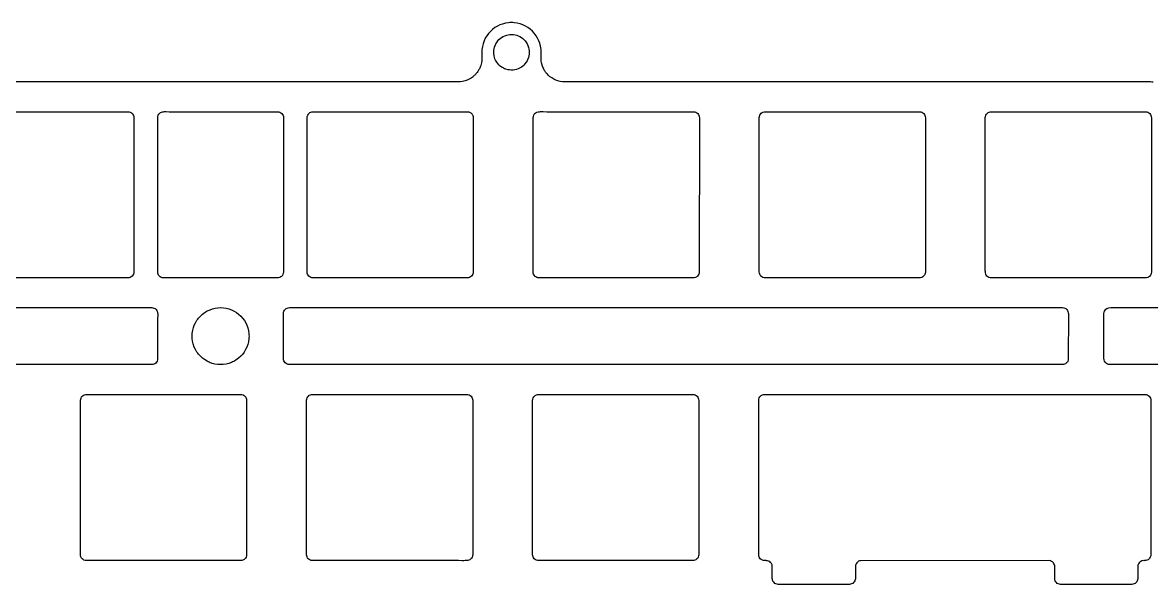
# Model space of a CAD drawing. Extents: x 6 to 353, y 2 to 332.
# Drawn here: x 193.6 to 288.8, y 284.2 to 331.5 of the extents above; entities that cross this region are included whole.
import ezdxf

# ---------------------------------------------------------------- set-up
doc = ezdxf.new("R2010")
doc.units = 0
doc.layers.get('0').update_dxf_attribs({"linetype": 'CONTINUOUS'})

msp = doc.modelspace()

# ---------------------------------------------------------------- linework, layer by layer
for p, q in [((233.424, 331.074), (233.227, 330.927)), ((233.64, 331.204), (233.424, 331.074)), ((233.845, 331.301), (233.64, 331.204)), ((234.058, 331.38), (233.845, 331.301)), ((234.325, 331.451), (234.058, 331.38)), ((234.576, 331.488), (234.325, 331.451)), ((235.3, 331.453), (235.044, 331.49)), ((235.544, 331.393), (235.3, 331.453)), ((235.775, 331.311), (235.544, 331.393)), ((235.99, 331.209), (235.775, 331.311)), ((236.204, 331.082), (235.99, 331.209)), ((236.397, 330.939), (236.204, 331.082)), ((232.614, 330.176), (232.509, 329.953)), ((232.74, 330.387), (232.614, 330.176)), ((232.875, 330.57), (232.74, 330.387)), ((233.023, 330.735), (232.875, 330.57)), ((233.227, 330.927), (233.023, 330.735)), ((233.762, 330.063), (233.868, 330.159)), ((233.868, 330.159), (233.986, 330.247)), ((233.986, 330.247), (234.115, 330.323)), ((234.115, 330.323), (234.247, 330.386)), ((234.247, 330.386), (234.419, 330.444)), ((234.419, 330.444), (234.552, 330.475)), ((234.552, 330.475), (234.675, 330.493)), ((234.675, 330.493), (234.823, 330.5)), ((234.823, 330.5), (235.001, 330.488)), ((235.001, 330.488), (235.135, 330.465)), ((235.135, 330.465), (235.272, 330.429)), ((235.272, 330.429), (235.395, 330.385)), ((235.395, 330.385), (235.53, 330.321)), ((235.53, 330.321), (235.671, 330.234)), ((235.671, 330.234), (235.773, 330.158)), ((235.773, 330.158), (235.915, 330.023)), ((236.579, 330.776), (236.397, 330.939)), ((236.73, 330.611), (236.579, 330.776)), ((236.893, 330.397), (236.73, 330.611)), ((237.02, 330.187), (236.893, 330.397)), ((237.122, 329.975), (237.02, 330.187)), ((232.366, 329.478), (232.332, 329.243)), ((232.427, 329.725), (232.366, 329.478)), ((232.509, 329.953), (232.427, 329.725)), ((233.329, 329.159), (233.351, 329.3)), ((233.351, 329.3), (233.388, 329.444)), ((233.388, 329.444), (233.439, 329.583)), ((233.439, 329.583), (233.503, 329.716)), ((233.503, 329.716), (233.574, 329.835)), ((233.574, 329.835), (233.662, 329.953)), ((233.662, 329.953), (233.762, 330.063)), ((235.915, 330.023), (235.978, 329.953)), ((235.978, 329.953), (236.086, 329.802)), ((236.086, 329.802), (236.145, 329.703)), ((236.145, 329.703), (236.207, 329.57)), ((236.207, 329.57), (236.264, 329.4)), ((236.264, 329.4), (236.292, 329.289)), ((236.292, 329.289), (236.315, 329.087)), ((237.201, 329.759), (237.122, 329.975)), ((237.267, 329.506), (237.201, 329.759)), ((237.308, 329.247), (237.267, 329.506)), ((232.311, 328.311), (232.279, 328.1)), ((233.32, 328.996), (233.329, 329.159)), ((233.327, 328.862), (233.32, 328.996)), ((233.346, 328.728), (233.327, 328.862)), ((233.385, 328.565), (233.346, 328.728)), ((233.424, 328.455), (233.385, 328.565)), ((233.483, 328.322), (233.424, 328.455)), ((233.573, 328.167), (233.483, 328.322)), ((236.139, 328.286), (236.066, 328.166)), ((236.18, 328.372), (236.139, 328.286)), ((236.253, 328.558), (236.18, 328.372)), ((236.287, 328.69), (236.253, 328.558)), ((236.312, 328.851), (236.287, 328.69)), ((236.32, 328.996), (236.312, 328.851)), ((236.315, 329.087), (236.32, 328.996)), ((237.358, 328.111), (237.331, 328.293)), ((232.279, 328.1), (232.226, 327.899)), ((233.661, 328.049), (233.573, 328.167)), ((233.758, 327.941), (233.661, 328.049)), ((233.871, 327.839), (233.758, 327.941)), ((233.987, 327.753), (233.871, 327.839)), ((234.063, 327.707), (233.987, 327.753)), ((234.237, 327.619), (234.063, 327.707)), ((234.353, 327.576), (234.237, 327.619)), ((234.529, 327.529), (234.353, 327.576)), ((234.664, 327.509), (234.529, 327.529)), ((234.778, 327.502), (234.664, 327.509)), ((234.956, 327.507), (234.778, 327.502)), ((235.112, 327.529), (234.956, 327.507)), ((235.247, 327.563), (235.112, 327.529)), ((235.388, 327.612), (235.247, 327.563)), ((235.483, 327.656), (235.388, 327.612)), ((235.652, 327.752), (235.483, 327.656)), ((235.768, 327.838), (235.652, 327.752)), ((235.85, 327.912), (235.768, 327.838)), ((235.948, 328.014), (235.85, 327.912)), ((236.066, 328.166), (235.948, 328.014)), ((237.406, 327.921), (237.358, 328.111)), ((237.473, 327.734), (237.406, 327.921)), ((230.684, 326.535), (230.513, 326.51)), ((230.901, 326.587), (230.684, 326.535)), ((231.086, 326.653), (230.901, 326.587)), ((231.264, 326.737), (231.086, 326.653)), ((231.417, 326.829), (231.264, 326.737)), ((231.578, 326.946), (231.417, 326.829)), ((238.032, 326.971), (237.905, 327.087)), ((238.206, 326.839), (238.032, 326.971)), ((238.379, 326.736), (238.206, 326.839)), ((238.555, 326.652), (238.379, 326.736)), ((238.734, 326.588), (238.555, 326.652)), ((238.916, 326.542), (238.734, 326.588)), ((239.106, 326.512), (238.916, 326.542)), ((189.502, 324), (202.501, 324)), ((202.501, 324), (202.605, 323.988)), ((202.605, 323.988), (202.691, 323.962)), ((202.691, 323.962), (202.783, 323.912)), ((202.783, 323.912), (202.87, 323.833)), ((202.87, 323.833), (202.918, 323.774)), ((202.918, 323.774), (202.964, 323.683)), ((202.964, 323.683), (202.991, 323.593)), ((202.991, 323.593), (203, 323.491)), ((203, 323.491), (202.996, 310.461)), ((205, 310.504), (205.001, 323.513)), ((205.001, 323.513), (205.01, 323.598)), ((205.01, 323.598), (205.039, 323.692)), ((205.039, 323.692), (205.087, 323.78)), ((205.087, 323.78), (205.152, 323.858)), ((205.152, 323.858), (205.246, 323.928)), ((205.246, 323.928), (205.31, 323.962)), ((205.31, 323.962), (205.41, 323.992)), ((215.111, 323.999), (215.204, 323.988)), ((215.204, 323.988), (215.296, 323.959)), ((215.296, 323.959), (215.381, 323.913)), ((215.381, 323.913), (215.461, 323.844)), ((215.461, 323.844), (215.518, 323.773)), ((215.518, 323.773), (215.564, 323.686)), ((215.564, 323.686), (215.591, 323.591)), ((215.591, 323.591), (215.6, 323.491)), ((215.6, 323.491), (215.6, 310.504)), ((217.6, 323.502), (217.611, 323.602)), ((217.6, 310.505), (217.6, 323.502)), ((217.611, 323.602), (217.649, 323.712)), ((217.649, 323.712), (217.702, 323.799)), ((217.702, 323.799), (217.752, 323.858)), ((217.752, 323.858), (217.822, 323.916)), ((217.822, 323.916), (217.913, 323.963)), ((217.913, 323.963), (218.003, 323.99)), ((218.003, 323.99), (218.103, 324)), ((218.103, 324), (231.105, 323.999)), ((231.105, 323.999), (231.215, 323.985)), ((231.215, 323.985), (231.293, 323.961)), ((231.293, 323.961), (231.387, 323.908)), ((231.387, 323.908), (231.454, 323.852)), ((231.454, 323.852), (231.516, 323.776)), ((231.516, 323.776), (231.562, 323.689)), ((231.562, 323.689), (231.591, 323.591)), ((231.591, 323.591), (231.6, 323.491)), ((231.6, 323.491), (231.6, 310.505)), ((236.65, 323.503), (236.662, 323.606)), ((236.65, 310.505), (236.65, 323.503)), ((236.662, 323.606), (236.689, 323.692)), ((236.689, 323.692), (236.743, 323.788)), ((236.743, 323.788), (236.818, 323.872)), ((236.818, 323.872), (236.895, 323.928)), ((236.895, 323.928), (236.958, 323.961)), ((236.958, 323.961), (237.065, 323.993)), ((250.152, 324), (250.257, 323.988)), ((250.257, 323.988), (250.35, 323.957)), ((250.35, 323.957), (250.433, 323.912)), ((250.433, 323.912), (250.52, 323.833)), ((250.52, 323.833), (250.567, 323.774)), ((250.567, 323.774), (250.612, 323.689)), ((250.612, 323.689), (250.641, 323.593)), ((250.641, 323.593), (250.65, 323.491)), ((250.65, 323.491), (250.648, 310.483)), ((255.7, 310.505), (255.701, 323.513)), ((255.701, 323.513), (255.71, 323.598)), ((255.71, 323.598), (255.743, 323.701)), ((255.743, 323.701), (255.798, 323.794)), ((255.798, 323.794), (255.855, 323.861)), ((255.855, 323.861), (255.931, 323.92)), ((255.931, 323.92), (256.01, 323.962)), ((256.01, 323.962), (256.116, 323.992)), ((256.116, 323.992), (256.203, 324)), ((256.203, 324), (269.202, 324)), ((269.202, 324), (269.306, 323.988)), ((269.306, 323.988), (269.391, 323.962)), ((269.391, 323.962), (269.483, 323.912)), ((269.483, 323.912), (269.57, 323.833)), ((269.57, 323.833), (269.617, 323.774)), ((269.617, 323.774), (269.662, 323.689)), ((269.662, 323.689), (269.691, 323.593)), ((269.691, 323.593), (269.7, 323.491)), ((269.7, 323.491), (269.7, 310.504)), ((274.751, 323.513), (274.761, 323.601)), ((274.761, 323.601), (274.8, 323.713)), ((274.8, 323.713), (274.844, 323.79)), ((274.844, 323.79), (274.9, 323.856)), ((274.9, 323.856), (274.994, 323.927)), ((274.994, 323.927), (275.069, 323.965)), ((275.069, 323.965), (275.161, 323.991)), ((275.161, 323.991), (275.254, 324)), ((275.254, 324), (288.252, 324)), ((288.252, 324), (288.357, 323.987)), ((288.357, 323.987), (288.447, 323.959)), ((288.447, 323.959), (288.529, 323.915)), ((288.529, 323.915), (288.607, 323.85)), ((288.607, 323.85), (288.68, 323.751)), ((288.68, 323.751), (288.713, 323.686)), ((288.713, 323.686), (288.741, 323.586)), ((288.741, 323.586), (288.75, 323.491)), ((288.75, 323.491), (288.749, 310.494)), ((202.851, 310.144), (202.775, 310.083)), ((202.916, 310.224), (202.851, 310.144)), ((202.962, 310.31), (202.916, 310.224)), ((202.99, 310.402), (202.962, 310.31)), ((202.996, 310.461), (202.99, 310.402)), ((205.009, 310.412), (205, 310.504)), ((205.037, 310.311), (205.009, 310.412)), ((205.083, 310.224), (205.037, 310.311)), ((205.144, 310.15), (205.083, 310.224)), ((205.218, 310.088), (205.144, 310.15)), ((215.513, 310.219), (215.44, 310.135)), ((215.561, 310.307), (215.513, 310.219)), ((215.583, 310.378), (215.561, 310.307)), ((215.6, 310.504), (215.583, 310.378)), ((217.609, 310.412), (217.6, 310.505)), ((217.636, 310.316), (217.609, 310.412)), ((217.68, 310.23), (217.636, 310.316)), ((217.74, 310.155), (217.68, 310.23)), ((217.815, 310.09), (217.74, 310.155)), ((231.448, 310.142), (231.373, 310.082)), ((231.516, 310.223), (231.448, 310.142)), ((231.56, 310.305), (231.516, 310.223)), ((231.589, 310.398), (231.56, 310.305)), ((231.6, 310.505), (231.589, 310.398)), ((236.659, 310.412), (236.65, 310.505)), ((236.687, 310.312), (236.659, 310.412)), ((236.736, 310.221), (236.687, 310.312)), ((236.817, 310.129), (236.736, 310.221)), ((250.504, 310.147), (250.428, 310.085)), ((250.564, 310.221), (250.504, 310.147)), ((250.61, 310.306), (250.564, 310.221)), ((250.64, 310.403), (250.61, 310.306)), ((250.648, 310.483), (250.64, 310.403)), ((255.709, 310.412), (255.7, 310.505)), ((255.738, 310.309), (255.709, 310.412)), ((255.781, 310.229), (255.738, 310.309)), ((255.821, 310.178), (255.781, 310.229)), ((255.844, 310.149), (255.821, 310.178)), ((255.921, 310.085), (255.844, 310.149)), ((269.551, 310.144), (269.475, 310.083)), ((269.616, 310.224), (269.551, 310.144)), ((269.648, 310.283), (269.616, 310.224)), ((269.683, 310.377), (269.648, 310.283)), ((269.7, 310.504), (269.683, 310.377)), ((274.787, 310.312), (274.757, 310.417)), ((274.826, 310.238), (274.787, 310.312)), ((274.892, 310.152), (274.826, 310.238)), ((274.974, 310.084), (274.892, 310.152)), ((288.666, 310.223), (288.582, 310.129)), ((288.698, 310.283), (288.666, 310.223)), ((288.733, 310.377), (288.698, 310.283)), ((288.749, 310.494), (288.733, 310.377)), ((202.49, 310), (189.502, 310)), ((202.594, 310.009), (202.49, 310)), ((202.693, 310.039), (202.594, 310.009)), ((202.775, 310.083), (202.693, 310.039)), ((205.307, 310.039), (205.218, 310.088)), ((205.392, 310.013), (205.307, 310.039)), ((205.486, 310.001), (205.392, 310.013)), ((215.287, 310.037), (215.184, 310.007)), ((215.374, 310.082), (215.287, 310.037)), ((215.44, 310.135), (215.374, 310.082)), ((217.908, 310.038), (217.815, 310.09)), ((217.998, 310.011), (217.908, 310.038)), ((218.099, 310), (217.998, 310.011)), ((231.096, 310), (218.099, 310)), ((231.194, 310.009), (231.096, 310)), ((231.281, 310.035), (231.194, 310.009)), ((231.373, 310.082), (231.281, 310.035)), ((236.868, 310.088), (236.817, 310.129)), ((236.956, 310.039), (236.868, 310.088)), ((237.045, 310.012), (236.956, 310.039)), ((237.147, 310), (237.045, 310.012)), ((250.141, 310), (237.147, 310)), ((250.224, 310.007), (250.141, 310)), ((250.339, 310.037), (250.224, 310.007)), ((250.428, 310.085), (250.339, 310.037)), ((256.009, 310.038), (255.921, 310.085)), ((256.103, 310.01), (256.009, 310.038)), ((256.203, 310), (256.103, 310.01)), ((269.19, 310), (256.203, 310)), ((269.283, 310.008), (269.19, 310)), ((269.392, 310.039), (269.283, 310.008)), ((269.475, 310.083), (269.392, 310.039)), ((275.051, 310.042), (274.974, 310.084)), ((275.15, 310.011), (275.051, 310.042)), ((275.211, 310.004), (275.15, 310.011)), ((288.241, 310), (275.211, 310.004)), ((288.345, 310.009), (288.241, 310)), ((288.443, 310.039), (288.345, 310.009)), ((288.504, 310.072), (288.443, 310.039)), ((288.582, 310.129), (288.504, 310.072)), ((204.501, 307.5), (204.595, 307.49)), ((204.595, 307.49), (204.689, 307.462)), ((204.689, 307.462), (204.779, 307.415)), ((204.779, 307.415), (204.86, 307.345)), ((204.86, 307.345), (204.919, 307.272)), ((209.181, 307.222), (209.413, 307.329)), ((209.413, 307.329), (209.609, 307.398)), ((209.609, 307.398), (209.841, 307.455)), ((209.841, 307.455), (210.062, 307.488)), ((210.062, 307.488), (210.306, 307.5)), ((210.306, 307.5), (210.538, 307.488)), ((210.538, 307.488), (210.771, 307.453)), ((210.771, 307.453), (210.997, 307.396)), ((210.997, 307.396), (211.228, 307.313)), ((211.228, 307.313), (211.436, 307.214)), ((215.642, 307.199), (215.699, 307.296)), ((215.699, 307.296), (215.749, 307.356)), ((215.749, 307.356), (215.822, 307.415)), ((215.822, 307.415), (215.912, 307.463)), ((215.912, 307.463), (216.011, 307.491)), ((216.011, 307.491), (216.114, 307.5)), ((216.114, 307.5), (281.256, 307.499)), ((281.256, 307.499), (281.361, 307.486)), ((281.361, 307.486), (281.454, 307.455)), ((281.454, 307.455), (281.529, 307.415)), ((281.529, 307.415), (281.61, 307.345)), ((281.61, 307.345), (281.669, 307.271)), ((284.793, 307.2), (284.85, 307.297)), ((284.85, 307.297), (284.908, 307.363)), ((284.908, 307.363), (284.984, 307.422)), ((284.984, 307.422), (285.069, 307.465)), ((285.069, 307.465), (285.161, 307.491)), ((285.161, 307.491), (285.321, 307.5)), ((285.321, 307.5), (302.055, 307.499)), ((204.919, 307.272), (204.962, 307.191)), ((204.962, 307.191), (204.995, 307.062)), ((208.184, 306.233), (208.314, 306.447)), ((208.597, 306.791), (208.779, 306.956)), ((208.779, 306.956), (209.008, 307.12)), ((209.008, 307.12), (209.181, 307.222)), ((211.436, 307.214), (211.651, 307.082)), ((211.651, 307.082), (211.822, 306.955)), ((211.822, 306.955), (212.004, 306.789)), ((212.004, 306.789), (212.161, 306.614)), ((212.161, 306.614), (212.306, 306.415)), ((212.306, 306.415), (212.425, 306.214)), ((215.6, 307.004), (215.615, 307.114)), ((215.6, 303.204), (215.6, 307.004)), ((215.615, 307.114), (215.642, 307.199)), ((281.669, 307.271), (281.719, 307.167)), ((281.719, 307.167), (281.743, 307.068)), ((281.743, 307.068), (281.75, 306.966)), ((281.75, 306.966), (281.746, 303.16)), ((284.75, 306.999), (284.765, 307.116)), ((284.75, 303.248), (284.75, 306.999)), ((284.765, 307.116), (284.793, 307.2)), ((207.911, 305.332), (207.952, 305.593)), ((207.952, 305.593), (208.01, 305.815)), ((208.01, 305.815), (208.086, 306.025)), ((208.086, 306.025), (208.184, 306.233)), ((212.425, 306.214), (212.518, 306.015)), ((212.518, 306.015), (212.597, 305.794)), ((212.597, 305.794), (212.657, 305.549)), ((212.657, 305.549), (212.69, 305.318)), ((207.941, 304.665), (207.909, 304.898)), ((207.993, 304.444), (207.941, 304.665)), ((208.083, 304.181), (207.993, 304.444)), ((212.654, 304.632), (212.595, 304.399)), ((212.689, 304.873), (212.654, 304.632)), ((208.184, 303.968), (208.083, 304.181)), ((208.306, 303.764), (208.184, 303.968)), ((212.137, 303.558), (211.995, 303.401)), ((212.288, 303.757), (212.137, 303.558)), ((212.414, 303.964), (212.288, 303.757)), ((212.517, 304.181), (212.414, 303.964)), ((212.595, 304.399), (212.517, 304.181)), ((204.501, 302.7), (130.347, 302.7)), ((204.596, 302.71), (204.501, 302.7)), ((204.689, 302.738), (204.596, 302.71)), ((204.761, 302.775), (204.689, 302.738)), ((204.844, 302.839), (204.761, 302.775)), ((204.914, 302.92), (204.844, 302.839)), ((204.961, 303.007), (204.914, 302.92)), ((204.989, 303.097), (204.961, 303.007)), ((204.996, 303.16), (204.989, 303.097)), ((208.778, 303.245), (208.596, 303.41)), ((208.944, 303.122), (208.778, 303.245)), ((209.174, 302.98), (208.944, 303.122)), ((209.604, 302.803), (209.523, 302.832)), ((209.831, 302.746), (209.604, 302.803)), ((210.062, 302.712), (209.831, 302.746)), ((210.295, 302.7), (210.062, 302.712)), ((210.527, 302.711), (210.295, 302.7)), ((210.76, 302.745), (210.527, 302.711)), ((210.991, 302.802), (210.76, 302.745)), ((211.221, 302.884), (210.991, 302.802)), ((211.821, 303.244), (211.6, 303.084)), ((211.995, 303.401), (211.821, 303.244)), ((215.609, 303.106), (215.6, 303.204)), ((215.638, 303.009), (215.609, 303.106)), ((215.682, 302.928), (215.638, 303.009)), ((215.734, 302.862), (215.682, 302.928)), ((215.817, 302.789), (215.734, 302.862)), ((215.905, 302.74), (215.817, 302.789)), ((215.991, 302.713), (215.905, 302.74)), ((216.096, 302.701), (215.991, 302.713)), ((281.244, 302.7), (216.096, 302.701)), ((281.338, 302.709), (281.244, 302.7)), ((281.432, 302.735), (281.338, 302.709)), ((281.511, 302.775), (281.432, 302.735)), ((281.6, 302.843), (281.511, 302.775)), ((281.664, 302.92), (281.6, 302.843)), ((281.711, 303.007), (281.664, 302.92)), ((281.739, 303.097), (281.711, 303.007)), ((281.746, 303.16), (281.739, 303.097)), ((284.759, 303.107), (284.75, 303.248)), ((284.789, 303.007), (284.759, 303.107)), ((284.849, 302.904), (284.789, 303.007)), ((284.896, 302.847), (284.849, 302.904)), ((284.969, 302.787), (284.896, 302.847)), ((285.055, 302.74), (284.969, 302.787)), ((285.139, 302.714), (285.055, 302.74)), ((285.233, 302.702), (285.139, 302.714)), ((302.044, 302.7), (285.233, 302.702)), ((198.5, 286.701), (198.501, 299.71)), ((198.501, 299.71), (198.511, 299.801)), ((198.511, 299.801), (198.539, 299.892)), ((198.539, 299.892), (198.587, 299.981)), ((198.587, 299.981), (198.648, 300.055)), ((198.648, 300.055), (198.722, 300.116)), ((198.722, 300.116), (198.818, 300.165)), ((198.818, 300.165), (198.912, 300.191)), ((198.912, 300.191), (199.005, 300.2)), ((199.005, 300.2), (212.003, 300.199)), ((212.003, 300.199), (212.102, 300.189)), ((212.102, 300.189), (212.198, 300.158)), ((212.198, 300.158), (212.278, 300.115)), ((212.278, 300.115), (212.359, 300.047)), ((212.359, 300.047), (212.425, 299.961)), ((212.425, 299.961), (212.463, 299.886)), ((212.463, 299.886), (212.491, 299.795)), ((212.491, 299.795), (212.5, 299.699)), ((212.5, 299.699), (212.5, 286.701)), ((217.551, 299.71), (217.561, 299.801)), ((217.561, 299.801), (217.589, 299.893)), ((217.589, 299.893), (217.645, 299.991)), ((217.645, 299.991), (217.699, 300.055)), ((217.699, 300.055), (217.78, 300.12)), ((217.78, 300.12), (217.867, 300.164)), ((217.867, 300.164), (217.963, 300.192)), ((231.049, 300.2), (231.147, 300.19)), ((231.147, 300.19), (231.242, 300.161)), ((231.242, 300.161), (231.333, 300.112)), ((231.333, 300.112), (231.419, 300.035)), ((231.419, 300.035), (231.467, 299.975)), ((231.467, 299.975), (231.513, 299.886)), ((231.513, 299.886), (231.541, 299.794)), ((231.541, 299.794), (231.55, 299.699)), ((231.55, 299.699), (231.55, 286.701)), ((236.6, 286.701), (236.601, 299.71)), ((236.601, 299.71), (236.611, 299.801)), ((236.611, 299.801), (236.639, 299.893)), ((236.639, 299.893), (236.695, 299.991)), ((236.695, 299.991), (236.748, 300.055)), ((236.748, 300.055), (236.824, 300.117)), ((236.824, 300.117), (236.915, 300.164)), ((236.915, 300.164), (237.009, 300.191)), ((237.009, 300.191), (237.105, 300.2)), ((237.105, 300.2), (250.122, 300.198)), ((250.122, 300.198), (250.206, 300.188)), ((250.206, 300.188), (250.3, 300.157)), ((250.3, 300.157), (250.383, 300.111)), ((250.383, 300.111), (250.469, 300.035)), ((250.469, 300.035), (250.517, 299.975)), ((250.517, 299.975), (250.564, 299.886)), ((250.564, 299.886), (250.591, 299.792)), ((255.65, 286.701), (255.651, 299.71)), ((255.651, 299.71), (255.661, 299.803)), ((255.661, 299.803), (255.699, 299.911)), ((255.699, 299.911), (255.737, 299.981)), ((255.737, 299.981), (255.805, 300.061)), ((255.805, 300.061), (255.874, 300.117)), ((255.874, 300.117), (255.961, 300.162)), ((255.961, 300.162), (256.055, 300.191)), ((288.221, 300.198), (288.304, 300.188)), ((288.304, 300.188), (288.393, 300.161)), ((288.393, 300.161), (288.489, 300.106)), ((288.489, 300.106), (288.552, 300.055)), ((288.552, 300.055), (288.617, 299.975)), ((288.617, 299.975), (288.662, 299.892)), ((288.662, 299.892), (288.691, 299.794)), ((288.691, 299.794), (288.7, 299.699)), ((288.7, 299.699), (288.7, 286.701)), ((198.509, 286.608), (198.5, 286.701)), ((198.538, 286.51), (198.509, 286.608)), ((198.585, 286.422), (198.538, 286.51)), ((198.646, 286.348), (198.585, 286.422)), ((212.411, 286.417), (212.35, 286.343)), ((212.46, 286.506), (212.411, 286.417)), ((212.488, 286.596), (212.46, 286.506)), ((212.5, 286.701), (212.488, 286.596)), ((217.588, 286.51), (217.559, 286.61)), ((217.635, 286.422), (217.588, 286.51)), ((217.697, 286.346), (217.635, 286.422)), ((231.462, 286.418), (231.4, 286.343)), ((231.5, 286.487), (231.462, 286.418)), ((231.538, 286.595), (231.5, 286.487)), ((231.55, 286.701), (231.538, 286.595)), ((236.609, 286.608), (236.6, 286.701)), ((236.636, 286.517), (236.609, 286.608)), ((236.675, 286.439), (236.636, 286.517)), ((236.74, 286.355), (236.675, 286.439)), ((250.515, 286.422), (250.45, 286.343)), ((250.559, 286.503), (250.515, 286.422)), ((250.588, 286.596), (250.559, 286.503)), ((250.6, 286.701), (250.588, 286.596)), ((255.659, 286.608), (255.65, 286.701)), ((255.683, 286.524), (255.659, 286.608)), ((255.731, 286.429), (255.683, 286.524)), ((255.787, 286.358), (255.731, 286.429)), ((255.869, 286.287), (255.787, 286.358)), ((288.598, 286.401), (288.552, 286.345)), ((288.657, 286.5), (288.598, 286.401)), ((288.688, 286.596), (288.657, 286.5)), ((288.7, 286.701), (288.688, 286.596)), ((198.72, 286.286), (198.646, 286.348)), ((198.791, 286.247), (198.72, 286.286)), ((198.888, 286.214), (198.791, 286.247)), ((199.004, 286.2), (198.888, 286.214)), ((212.185, 286.236), (212.096, 286.209)), ((212.276, 286.283), (212.185, 286.236)), ((212.35, 286.343), (212.276, 286.283)), ((217.755, 286.298), (217.697, 286.346)), ((217.822, 286.258), (217.755, 286.298)), ((217.914, 286.221), (217.822, 286.258)), ((218.009, 286.204), (217.914, 286.221)), ((231.219, 286.232), (231.145, 286.209)), ((231.32, 286.28), (231.219, 286.232)), ((231.4, 286.343), (231.32, 286.28)), ((236.824, 286.284), (236.74, 286.355)), ((236.893, 286.247), (236.824, 286.284)), ((236.997, 286.211), (236.893, 286.247)), ((237.105, 286.2), (236.997, 286.211)), ((250.099, 286.2), (237.105, 286.2)), ((250.194, 286.209), (250.099, 286.2)), ((250.266, 286.231), (250.194, 286.209)), ((250.356, 286.273), (250.266, 286.231)), ((250.45, 286.343), (250.356, 286.273)), ((255.96, 286.238), (255.869, 286.287)), ((256.045, 286.212), (255.96, 286.238)), ((256.142, 286.201), (256.045, 286.212)), ((256.483, 286.165), (256.398, 286.19)), ((256.581, 286.114), (256.483, 286.165)), ((256.66, 286.046), (256.581, 286.114)), ((256.73, 285.953), (256.66, 286.046)), ((256.778, 285.847), (256.73, 285.953)), ((256.797, 285.75), (256.778, 285.847)), ((256.8, 284.703), (256.797, 285.75)), ((263.803, 285.75), (263.797, 284.668)), ((263.817, 285.827), (263.803, 285.75)), ((263.854, 285.924), (263.817, 285.827)), ((263.915, 286.019), (263.854, 285.924)), ((263.981, 286.085), (263.915, 286.019)), ((264.066, 286.142), (263.981, 286.085)), ((264.137, 286.172), (264.066, 286.142)), ((264.246, 286.197), (264.137, 286.172)), ((280.147, 286.198), (264.246, 286.197)), ((280.236, 286.181), (280.147, 286.198)), ((280.339, 286.139), (280.236, 286.181)), ((280.413, 286.09), (280.339, 286.139)), ((280.486, 286.018), (280.413, 286.09)), ((280.537, 285.943), (280.486, 286.018)), ((280.578, 285.847), (280.537, 285.943)), ((280.597, 285.75), (280.578, 285.847)), ((280.6, 284.701), (280.597, 285.75)), ((287.603, 285.75), (287.597, 284.668)), ((287.617, 285.827), (287.603, 285.75)), ((287.658, 285.933), (287.617, 285.827)), ((287.709, 286.01), (287.658, 285.933)), ((287.782, 286.085), (287.709, 286.01)), ((287.848, 286.131), (287.782, 286.085)), ((287.943, 286.174), (287.848, 286.131)), ((288.052, 286.198), (287.943, 286.174)), ((288.364, 286.23), (288.291, 286.209)), ((288.473, 286.281), (288.364, 286.23)), ((288.552, 286.345), (288.473, 286.281)), ((256.811, 284.598), (256.8, 284.703)), ((256.851, 284.485), (256.811, 284.598)), ((256.885, 284.421), (256.851, 284.485)), ((263.758, 284.501), (263.711, 284.417)), ((263.788, 284.595), (263.758, 284.501)), ((263.797, 284.668), (263.788, 284.595)), ((280.609, 284.607), (280.6, 284.701)), ((280.637, 284.513), (280.609, 284.607)), ((280.682, 284.427), (280.637, 284.513)), ((287.558, 284.501), (287.512, 284.417)), ((287.588, 284.595), (287.558, 284.501)), ((287.597, 284.668), (287.588, 284.595)), ((256.943, 284.351), (256.885, 284.421)), ((257.022, 284.285), (256.943, 284.351)), ((257.107, 284.239), (257.022, 284.285)), ((257.202, 284.21), (257.107, 284.239)), ((257.283, 284.202), (257.202, 284.21)), ((263.294, 284.2), (257.283, 284.202)), ((263.387, 284.209), (263.294, 284.2)), ((263.482, 284.235), (263.387, 284.209)), ((263.575, 284.283), (263.482, 284.235)), ((263.653, 284.347), (263.575, 284.283)), ((263.711, 284.417), (263.653, 284.347)), ((280.741, 284.354), (280.682, 284.427)), ((280.82, 284.286), (280.741, 284.354)), ((280.898, 284.244), (280.82, 284.286)), ((281, 284.21), (280.898, 284.244)), ((281.086, 284.202), (281, 284.21)), ((287.288, 284.237), (287.191, 284.209)), ((287.377, 284.284), (287.288, 284.237)), ((287.43, 284.328), (287.377, 284.284)), ((287.512, 284.417), (287.43, 284.328))]:
    msp.add_line(p, q)
for points in [[(235.044, 331.49), (234.927, 331.497), (234.81, 331.499), (234.693, 331.496), (234.576, 331.488)], [(232.332, 329.243), (232.324, 329.01), (232.318, 328.777), (232.313, 328.544), (232.311, 328.311)], [(237.331, 328.293), (237.325, 328.388), (237.321, 328.483), (237.319, 328.634), (237.319, 328.785), (237.319, 328.936), (237.316, 329.087), (237.313, 329.167), (237.308, 329.247)], [(231.973, 327.375), (231.923, 327.306), (231.871, 327.238), (231.826, 327.186), (231.779, 327.135), (231.731, 327.086), (231.681, 327.038), (231.63, 326.991), (231.578, 326.946)], [(232.226, 327.899), (232.201, 327.822), (232.172, 327.747), (232.143, 327.682), (232.113, 327.619), (232.08, 327.556), (232.046, 327.495), (232.01, 327.434), (231.973, 327.375)], [(237.905, 327.087), (237.842, 327.153), (237.782, 327.222), (237.739, 327.277), (237.698, 327.332), (237.659, 327.389), (237.621, 327.448), (237.585, 327.507), (237.551, 327.568), (237.51, 327.65), (237.473, 327.734)], [(230.513, 326.51), (230.398, 326.504), (230.283, 326.5), (230.168, 326.5), (230.054, 326.5), (229.825, 326.5), (229.596, 326.5), (229.137, 326.5), (220.663, 326.501), (131.336, 326.503), (129.733, 326.503), (129.504, 326.503), (129.275, 326.503), (129.117, 326.502), (129.038, 326.504), (128.96, 326.507), (128.898, 326.511), (128.836, 326.517), (128.752, 326.529), (128.669, 326.544)], [(288.895, 326.486), (288.778, 326.495), (288.66, 326.5), (288.537, 326.501), (288.415, 326.5), (288.29, 326.5), (287.917, 326.501), (285.43, 326.501), (281.369, 326.501), (240.811, 326.503), (239.788, 326.503), (239.618, 326.503), (239.448, 326.503), (239.362, 326.502), (239.277, 326.503), (239.192, 326.506), (239.106, 326.512)], [(205.41, 323.992), (205.488, 323.999), (205.565, 324.002), (205.643, 324.004), (205.721, 324.004), (205.967, 324), (206.184, 323.999), (206.402, 324), (206.837, 324), (207.273, 324), (208.144, 324), (215.111, 323.999)], [(237.065, 323.993), (237.17, 323.999), (237.274, 324.003), (237.378, 324.004), (237.483, 324.004), (237.798, 324), (238.03, 323.998), (238.263, 323.998), (238.728, 324), (239.347, 324), (239.947, 324), (241.748, 324), (250.152, 324)], [(274.757, 310.417), (274.753, 310.503), (274.75, 310.59), (274.748, 310.762), (274.749, 310.979), (274.75, 311.197), (274.751, 311.49), (274.75, 311.783), (274.75, 312.37), (274.75, 312.956), (274.75, 314.129), (274.751, 323.513)], [(215.184, 310.007), (215.108, 310.001), (215.032, 309.998), (214.956, 309.997), (214.88, 309.997), (214.646, 310), (214.357, 310.001), (214.067, 310), (213.493, 310.001), (212.921, 310.001), (211.205, 310.001), (205.486, 310.001)], [(130.265, 307.493), (130.332, 307.497), (130.4, 307.5), (130.484, 307.501), (130.568, 307.5), (130.736, 307.5), (130.904, 307.5), (131.24, 307.5), (137.457, 307.5), (204.501, 307.5)], [(204.995, 307.062), (205, 306.968), (205.001, 306.885), (205, 306.802), (204.999, 306.628), (204.999, 306.455), (204.999, 306.108), (204.996, 303.16)], [(208.314, 306.447), (208.38, 306.537), (208.449, 306.625), (208.521, 306.71), (208.597, 306.791)], [(207.909, 304.898), (207.903, 305.006), (207.902, 305.115), (207.905, 305.224), (207.911, 305.332)], [(212.69, 305.318), (212.697, 305.206), (212.699, 305.095), (212.696, 304.984), (212.689, 304.873)], [(208.596, 303.41), (208.518, 303.494), (208.444, 303.581), (208.373, 303.671), (208.306, 303.764)], [(209.523, 302.832), (209.434, 302.864), (209.346, 302.899), (209.259, 302.938), (209.174, 302.98)], [(211.6, 303.084), (211.508, 303.028), (211.415, 302.976), (211.319, 302.928), (211.221, 302.884)], [(217.559, 286.61), (217.553, 286.687), (217.55, 286.764), (217.549, 286.841), (217.55, 286.918), (217.552, 287.223), (217.55, 287.527), (217.55, 288.137), (217.55, 288.746), (217.55, 290.573), (217.551, 299.71)], [(217.963, 300.192), (218.03, 300.197), (218.098, 300.2), (218.186, 300.201), (218.274, 300.2), (218.451, 300.2), (218.627, 300.2), (218.979, 300.2), (231.049, 300.2)], [(250.591, 299.792), (250.598, 299.674), (250.601, 299.555), (250.603, 299.437), (250.603, 299.318), (250.6, 299.009), (250.599, 298.547), (250.6, 298.085), (250.6, 297.47), (250.6, 296.871), (250.6, 295.675), (250.6, 286.701)], [(256.055, 300.191), (256.129, 300.197), (256.204, 300.2), (256.314, 300.2), (256.43, 300.2), (256.538, 300.2), (256.754, 300.2), (259.458, 300.2), (288.221, 300.198)], [(212.096, 286.209), (212.034, 286.203), (211.971, 286.2), (211.911, 286.2), (211.851, 286.2), (211.796, 286.2), (211.685, 286.2), (199.004, 286.2)], [(231.145, 286.209), (231.027, 286.202), (230.909, 286.198), (230.791, 286.197), (230.673, 286.197), (230.363, 286.2), (230.131, 286.202), (229.899, 286.202), (229.436, 286.2), (228.818, 286.201), (228.217, 286.201), (227.016, 286.201), (218.009, 286.204)], [(256.398, 286.19), (256.334, 286.196), (256.27, 286.2), (256.206, 286.202), (256.142, 286.201)], [(288.291, 286.209), (288.231, 286.203), (288.172, 286.199), (288.112, 286.197), (288.052, 286.198)], [(287.191, 284.209), (287.092, 284.202), (286.992, 284.199), (286.774, 284.2), (286.674, 284.2), (286.475, 284.2), (281.086, 284.202)]]:
    msp.add_lwpolyline(points)

doc.saveas('drawing.dxf')
